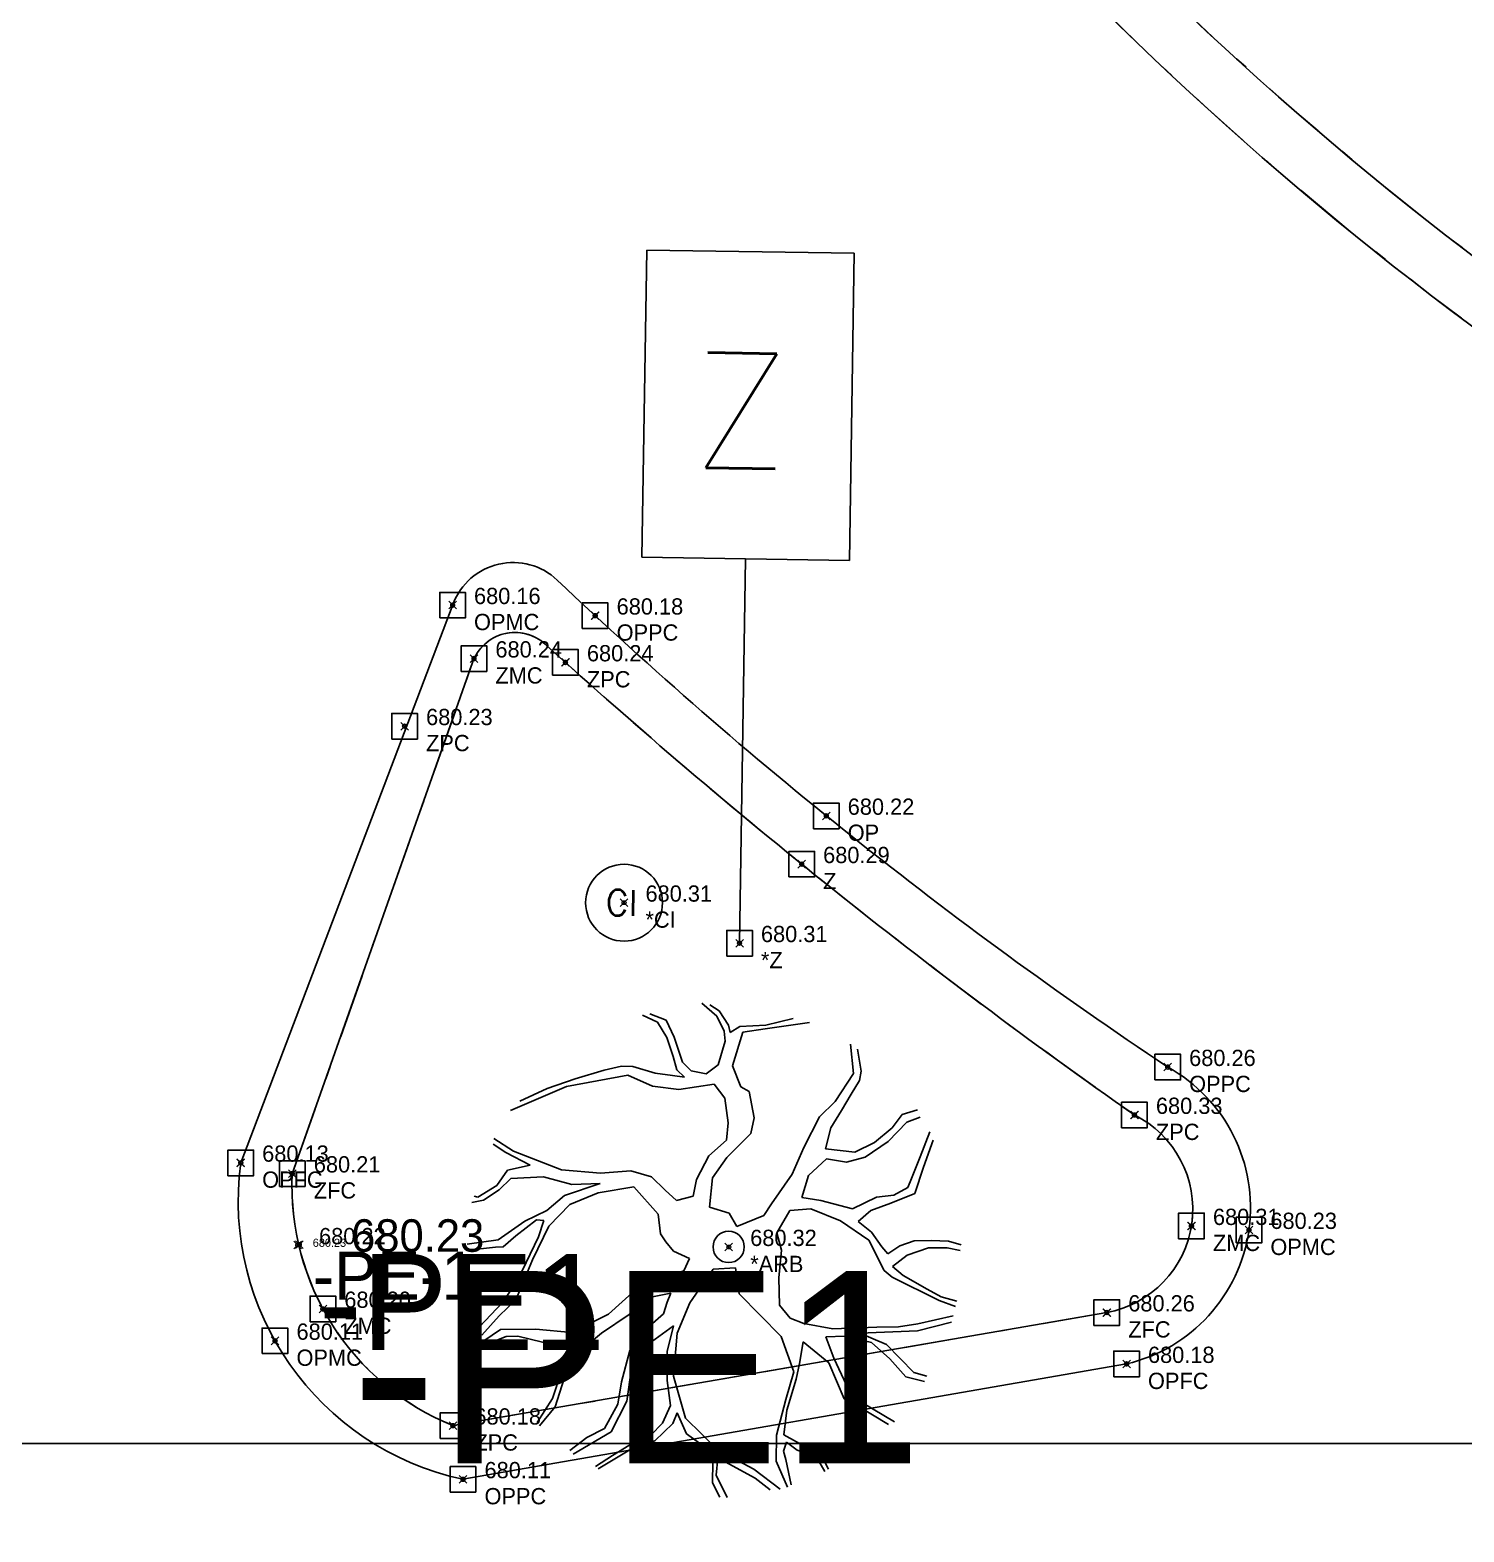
# Model space of a CAD drawing. Extents: x 350769 to 354978, y 6304672 to 6307963.
# Drawn here: x 352668.29 to 352679.47, y 6305599.31 to 6305611.03 of the extents above; entities that cross this region are included whole.
import ezdxf

# ---------------------------------------------------------------- set-up
doc = ezdxf.new("R2010")
doc.units = 0
doc.header["$PDMODE"] = 35
doc.header["$PDSIZE"] = 0.03
for name, pattern in [('4.0 - LO RECABARREN - DESNIVEL NUEVO$0$HIDDEN', [0.375, 0.25, -0.125]), ('CONTINUOS', [0]), ('DASHED', [19.05, 12.7, -6.35]), ('DIVIDE', [1.25, 0.5, -0.25, 0, -0.25, 0, -0.25]), ('JPG_DASHDOT', [1, 0.5, -0.25, 0, -0.25])]:
    doc.linetypes.add(name, pattern=pattern)
doc.layers.get('0').update_dxf_attribs({"linetype": 'CONTINUOUS'})
doc.layers.add('0_ASD_TOPOGRAFIA_ELEMENTOS', color=9, linetype='CONTINUOS', lineweight=5, true_color=0xbdbdbd)
for name, color, linetype in [('1-coordenadas', 8, 'CONTINUOUS'), ('1-ESTACION', 6, 'CONTINUOUS'), ('1-LINEA DE CIERRO', 7, 'DIVIDE'), ('1-PAVIMENTO', 161, 'CONTINUOUS'), ('1-SOLERA_ZARPA', 222, 'CONTINUOUS'), ('2-ACHURADO VEREDA', 252, 'CONTINUOUS'), ('C-TINN', 5, 'CONTINUOUS'), ('TOP-URB-SOLERAS', 2, 'JPG_DASHDOT'), ('V-NODE - 2013', 4, 'CONTINUOUS'), ('V-NODE - 2014.06.24', 4, 'CONTINUOUS'), ('V-NODE DIC 2005', 4, 'CONTINUOUS'), ('V-NODE-TEXT DIC 2005', 2, 'CONTINUOUS'), ('V-NODE-TEXT DIC 2012', 31, 'CONTINUOUS'), ('V-NODE-TEXT1 2013', 6, 'CONTINUOUS'), ('Z-ARB', 253, 'CONTINUOUS'), ('Z-CI', 253, 'CONTINUOUS'), ('Z-Z', 253, 'CONTINUOUS')]:
    doc.layers.add(name, color=color, linetype=linetype)
doc.styles.add('ROMANS', font='romans.shx', dxfattribs={"width": 0.65})

# ---------------------------------------------------------------- blocks, each defined once
blk = doc.blocks.new('COORDENADAS')
at = {"layer": '1-coordenadas'}
blk.add_line((20, -600.625), (1420, -600.625), dxfattribs=at)
blk = doc.blocks.new('ARB')
at = {"layer": 'Z-ARB', "linetype": 'Continuous'}
for p, q in [((-0.239, 1.899), (-0.12, 1.8)), ((-0.104, 1.843), (-0.176, 1.887)), ((-0.702, 1.798), (-0.583, 1.746)), ((-0.515, 1.763), (-0.643, 1.81)), ((-0.451, 1.63), (-0.515, 1.763)), ((-0.12, 1.8), (-0.061, 1.684)), ((-0.028, 1.73), (-0.104, 1.843)), ((0.258, 1.706), (0.603, 1.763)), ((0.476, 1.792), (0.263, 1.735)), ((-0.583, 1.746), (-0.509, 1.626)), ((-0.061, 1.684), (-0.052, 1.607)), ((-0.015, 1.675), (-0.028, 1.73)), ((0.059, 1.721), (-0.015, 1.675)), ((0.008, 1.414), (0.083, 1.679)), ((0.263, 1.735), (0.059, 1.721)), ((0.083, 1.679), (0.258, 1.706)), ((-0.509, 1.626), (-0.456, 1.48)), ((-0.383, 1.436), (-0.451, 1.63)), ((-0.052, 1.607), (-0.104, 1.421)), ((0.925, 1.599), (0.953, 1.37)), ((1.013, 1.388), (0.981, 1.56)), ((-0.456, 1.48), (-0.427, 1.377)), ((-0.315, 1.371), (-0.383, 1.436)), ((-0.104, 1.421), (-0.198, 1.348)), ((0.074, 1.251), (0.008, 1.414)), ((-1.218, 1.294), (-1.435, 1.215)), ((-0.807, 1.329), (-1.286, 1.232)), ((-0.994, 1.364), (-1.218, 1.294)), ((-0.859, 1.399), (-0.994, 1.364)), ((-0.77, 1.397), (-0.859, 1.399)), ((-0.613, 1.246), (-0.807, 1.329)), ((-0.594, 1.348), (-0.77, 1.397)), ((-0.46, 1.33), (-0.594, 1.348)), ((-0.365, 1.32), (-0.46, 1.33)), ((-0.427, 1.377), (-0.365, 1.32)), ((-0.198, 1.348), (-0.315, 1.371)), ((0.953, 1.37), (0.813, 1.148)), ((0.938, 1.207), (0.999, 1.316)), ((0.999, 1.316), (1.013, 1.388)), ((-1.286, 1.232), (-1.718, 1.038)), ((-1.435, 1.215), (-1.648, 1.112)), ((-0.408, 1.222), (-0.613, 1.246)), ((-0.133, 1.268), (-0.408, 1.222)), ((-0.048, 1.161), (-0.133, 1.268)), ((0.14, 1.216), (0.074, 1.251)), ((0.182, 1.012), (0.14, 1.216)), ((0.864, 1.078), (0.938, 1.207)), ((-0.02, 0.968), (-0.048, 1.161)), ((0.813, 1.148), (0.693, 1.027)), ((0.782, 0.943), (0.864, 1.078)), ((1.337, 1.055), (1.26, 0.95)), ((1.457, 1.093), (1.337, 1.055)), ((-0.03, 0.834), (-0.02, 0.968)), ((0.158, 0.888), (0.182, 1.012)), ((0.693, 1.027), (0.575, 0.786)), ((0.743, 0.777), (0.782, 0.943)), ((1.26, 0.95), (1.125, 0.832)), ((1.231, 0.842), (1.374, 0.996)), ((1.374, 0.996), (1.478, 1.036)), ((-0.167, 0.709), (-0.03, 0.834)), ((-0.024, 0.697), (0.158, 0.888)), ((1.125, 0.832), (0.973, 0.756)), ((1.054, 0.717), (1.231, 0.842)), ((1.554, 0.924), (1.484, 0.726)), ((1.509, 0.646), (1.582, 0.858)), ((-1.85, 0.774), (-1.749, 0.71)), ((-1.845, 0.817), (-1.69, 0.721)), ((-1.749, 0.71), (-1.558, 0.613)), ((-1.69, 0.721), (-1.313, 0.581)), ((-0.259, 0.523), (-0.167, 0.709)), ((0.575, 0.786), (0.486, 0.577)), ((0.973, 0.756), (0.743, 0.777)), ((0.909, 0.677), (1.054, 0.717)), ((1.484, 0.726), (1.419, 0.557)), ((-1.558, 0.613), (-1.735, 0.571)), ((-0.135, 0.537), (-0.024, 0.697)), ((0.614, 0.568), (0.752, 0.7)), ((0.752, 0.7), (0.909, 0.677)), ((1.445, 0.439), (1.509, 0.646)), ((-1.735, 0.571), (-1.815, 0.451)), ((-1.797, 0.417), (-1.707, 0.506)), ((-1.707, 0.506), (-1.453, 0.525)), ((-1.453, 0.525), (-1.23, 0.467)), ((-1.313, 0.581), (-1.01, 0.561)), ((-1.01, 0.478), (-1.287, 0.38)), ((-1.23, 0.467), (-1.01, 0.478)), ((-1.01, 0.561), (-0.772, 0.583)), ((-0.772, 0.583), (-0.611, 0.538)), ((-0.611, 0.538), (-0.502, 0.434)), ((-0.283, 0.392), (-0.259, 0.523)), ((-0.154, 0.307), (-0.135, 0.537)), ((0.486, 0.577), (0.329, 0.343)), ((0.565, 0.396), (0.614, 0.568)), ((1.39, 0.487), (1.281, 0.425)), ((1.419, 0.557), (1.39, 0.487)), ((-1.962, 0.358), (-1.993, 0.364)), ((-1.815, 0.451), (-1.962, 0.358)), ((-1.918, 0.335), (-1.797, 0.417)), ((-1.287, 0.38), (-1.423, 0.263)), ((-1.024, 0.405), (-1.244, 0.312)), ((-0.747, 0.458), (-1.024, 0.405)), ((-0.553, 0.248), (-0.747, 0.458)), ((-0.502, 0.434), (-0.412, 0.356)), ((-0.412, 0.356), (-0.283, 0.392)), ((0.714, 0.375), (0.565, 0.396)), ((0.961, 0.313), (0.714, 0.375)), ((1.148, 0.406), (0.961, 0.313)), ((1.104, 0.301), (1.261, 0.361)), ((1.281, 0.425), (1.148, 0.406)), ((1.261, 0.361), (1.445, 0.439)), ((-2.01, 0.315), (-1.918, 0.335)), ((-1.423, 0.263), (-1.593, 0.175)), ((-1.244, 0.312), (-1.406, 0.139)), ((-0.534, 0.093), (-0.553, 0.248)), ((-0.154, 0.307), (-0.154, 0.307)), ((-0.001, 0.263), (-0.154, 0.307)), ((0.06, 0.161), (-0.001, 0.263)), ((0.271, 0.249), (0.06, 0.161)), ((0.329, 0.343), (0.271, 0.249)), ((0.374, 0.116), (0.473, 0.293)), ((0.473, 0.293), (0.637, 0.307)), ((0.637, 0.307), (0.87, 0.217)), ((1.007, 0.214), (1.104, 0.301)), ((-1.593, 0.175), (-1.799, 0.026)), ((-1.663, 0.06), (-1.502, 0.188)), ((-1.406, 0.139), (-1.529, -0.124)), ((-1.502, 0.188), (-1.446, 0.184)), ((-1.446, 0.184), (-1.486, 0.056)), ((0.87, 0.217), (1.092, 0.069)), ((1.112, 0.134), (1.007, 0.214)), ((1.196, 0.02), (1.112, 0.134)), ((-1.799, 0.026), (-2.04, -0.011)), ((-1.76, -0.027), (-1.663, 0.06)), ((-1.486, 0.056), (-1.64, -0.284)), ((-0.49, 0.032), (-0.534, 0.093)), ((-0.431, -0.039), (-0.49, 0.032)), ((0.413, -0.019), (0.374, 0.116)), ((1.092, 0.069), (1.217, -0.165)), ((1.242, -0.034), (1.196, 0.02)), ((1.335, 0.031), (1.242, -0.034)), ((1.447, 0.07), (1.335, 0.031)), ((1.394, -0.041), (1.559, 0.018)), ((1.578, 0.075), (1.447, 0.07)), ((1.559, 0.018), (1.705, 0.021)), ((1.714, 0.072), (1.578, 0.075)), ((1.705, 0.021), (1.806, 0.001)), ((1.814, 0.045), (1.714, 0.072)), ((-2.033, -0.058), (-1.818, -0.031)), ((-1.818, -0.031), (-1.76, -0.027)), ((-0.304, -0.094), (-0.431, -0.039)), ((-0.346, -0.191), (-0.304, -0.094)), ((0.396, -0.235), (0.413, -0.019)), ((1.28, -0.132), (1.394, -0.041)), ((-1.529, -0.124), (-1.653, -0.439)), ((-0.694, -0.321), (-0.346, -0.191)), ((-0.117, -0.175), (-0.297, -0.442)), ((0.055, -0.162), (-0.117, -0.175)), ((0.089, -0.365), (0.055, -0.162)), ((1.217, -0.165), (1.28, -0.215)), ((1.364, -0.201), (1.28, -0.132)), ((1.28, -0.215), (1.65, -0.391)), ((1.554, -0.305), (1.364, -0.201)), ((-1.64, -0.284), (-1.754, -0.458)), ((-0.93, -0.54), (-0.694, -0.321)), ((0.404, -0.447), (0.396, -0.235)), ((1.664, -0.363), (1.554, -0.305)), ((-1.754, -0.458), (-1.937, -0.656)), ((-1.653, -0.439), (-1.782, -0.565)), ((-0.613, -0.404), (-0.768, -0.54)), ((-0.445, -0.368), (-0.613, -0.404)), ((-0.5, -0.531), (-0.474, -0.438)), ((-0.474, -0.438), (-0.445, -0.368)), ((-0.297, -0.442), (-0.391, -0.68)), ((0.422, -0.692), (0.089, -0.365)), ((0.49, -0.547), (0.404, -0.447)), ((1.65, -0.391), (1.778, -0.438)), ((1.787, -0.395), (1.664, -0.363)), ((-1.782, -0.565), (-1.916, -0.718)), ((-1.216, -0.688), (-0.93, -0.54)), ((-0.768, -0.54), (-0.982, -0.688)), ((-0.626, -0.643), (-0.5, -0.531)), ((0.595, -0.589), (0.49, -0.547)), ((1.485, -0.578), (1.335, -0.602)), ((1.747, -0.56), (1.483, -0.631)), ((1.761, -0.511), (1.485, -0.578)), ((-1.898, -0.762), (-1.771, -0.673)), ((-1.771, -0.673), (-1.495, -0.665)), ((-1.495, -0.665), (-1.216, -0.688)), ((-0.982, -0.688), (-1.118, -0.805)), ((-0.757, -0.821), (-0.626, -0.643)), ((-0.42, -0.622), (-0.619, -0.772)), ((-0.467, -0.824), (-0.42, -0.622)), ((-0.391, -0.68), (-0.415, -1.015)), ((0.523, -0.967), (0.422, -0.692)), ((0.822, -0.625), (0.595, -0.589)), ((0.917, -0.681), (0.77, -0.69)), ((0.77, -0.69), (0.835, -0.854)), ((1.165, -0.608), (0.822, -0.625)), ((1.126, -0.728), (0.917, -0.681)), ((1.483, -0.631), (1.034, -0.658)), ((1.034, -0.658), (1.244, -0.743)), ((1.335, -0.602), (1.165, -0.608)), ((-1.724, -0.727), (-1.874, -0.789)), ((-1.635, -0.722), (-1.724, -0.727)), ((-1.441, -0.766), (-1.635, -0.722)), ((-1.297, -0.771), (-1.441, -0.766)), ((-1.136, -0.734), (-1.297, -0.771)), ((-1.29, -0.991), (-1.206, -0.803)), ((-1.118, -0.805), (-1.25, -0.991)), ((-1.206, -0.803), (-1.136, -0.734)), ((-0.619, -0.772), (-0.743, -0.959)), ((0.592, -0.732), (0.568, -0.901)), ((0.796, -0.891), (0.592, -0.732)), ((1.271, -0.854), (1.126, -0.728)), ((1.244, -0.743), (1.461, -0.958)), ((-0.82, -1.065), (-0.757, -0.821)), ((-0.462, -1.051), (-0.467, -0.824)), ((0.568, -0.901), (0.544, -1.024)), ((0.92, -1.171), (0.796, -0.891)), ((0.835, -0.854), (0.98, -1.153)), ((1.398, -0.991), (1.271, -0.854)), ((-1.355, -1.205), (-1.29, -0.991)), ((-1.25, -0.991), (-1.335, -1.269)), ((-0.743, -0.959), (-0.776, -1.217)), ((-0.434, -1.244), (-0.462, -1.051)), ((-0.415, -1.015), (-0.316, -1.342)), ((0.466, -1.183), (0.523, -0.967)), ((0.544, -1.024), (0.474, -1.267)), ((1.545, -1.027), (1.398, -0.991)), ((1.461, -0.958), (1.561, -0.985)), ((-0.845, -1.241), (-0.82, -1.065)), ((1.016, -1.22), (0.92, -1.171)), ((0.98, -1.153), (1.315, -1.345)), ((-1.472, -1.393), (-1.355, -1.205)), ((-1.335, -1.269), (-1.453, -1.419)), ((-0.947, -1.433), (-0.845, -1.241)), ((-0.776, -1.217), (-0.895, -1.458)), ((-0.493, -1.384), (-0.434, -1.244)), ((0.396, -1.463), (0.466, -1.183)), ((0.474, -1.267), (0.453, -1.459)), ((1.27, -1.366), (1.016, -1.22)), ((-0.584, -1.48), (-0.493, -1.384)), ((-0.413, -1.384), (-0.552, -1.523)), ((-0.38, -1.3), (-0.413, -1.384)), ((-0.307, -1.465), (-0.38, -1.3)), ((-0.316, -1.342), (-0.056, -1.588)), ((-1.214, -1.608), (-1.082, -1.505)), ((-0.895, -1.458), (-1.187, -1.636)), ((-1.082, -1.505), (-0.947, -1.433)), ((-0.552, -1.523), (-0.734, -1.587)), ((-0.707, -1.532), (-0.584, -1.48)), ((-0.185, -1.548), (-0.307, -1.465)), ((0.397, -1.667), (0.396, -1.463)), ((0.453, -1.459), (0.629, -1.553)), ((0.475, -1.516), (0.453, -1.587)), ((0.56, -1.577), (0.475, -1.516)), ((-0.734, -1.587), (-0.991, -1.749)), ((-0.881, -1.642), (-0.707, -1.532)), ((-0.104, -1.631), (-0.185, -1.548)), ((-0.097, -1.678), (-0.104, -1.631)), ((-0.056, -1.588), (0.224, -1.732)), ((0.453, -1.587), (0.473, -1.651)), ((0.712, -1.629), (0.56, -1.577)), ((0.629, -1.553), (0.741, -1.604)), ((0.779, -1.74), (0.712, -1.629)), ((0.741, -1.604), (0.807, -1.722)), ((-1.011, -1.73), (-0.881, -1.642)), ((-0.096, -1.844), (-0.097, -1.678)), ((-0.059, -1.648), (-0.068, -1.782)), ((0.235, -1.802), (-0.059, -1.648)), ((0.224, -1.732), (0.433, -1.885)), ((0.49, -1.868), (0.397, -1.667)), ((0.473, -1.651), (0.516, -1.848)), ((-0.037, -1.953), (-0.096, -1.844)), ((-0.068, -1.782), (0.019, -1.957)), ((0.354, -1.892), (0.235, -1.802))]:
    blk.add_line(p, q, dxfattribs=at)
at = {"layer": 'Z-ARB'}
blk.add_circle((0, 0), 0.122, dxfattribs=at)
blk = doc.blocks.new('CI')
at = {"layer": 'Z-CI'}
blk.add_circle((0, 0), 1.2, dxfattribs=at)
at = {"layer": 'Z-CI', "style": 'ROMANS'}
blk.add_text('CI', height=0.8, rotation=360, dxfattribs=at).set_placement((-0.579, -0.402))
blk = doc.blocks.new('Z')
for p, q in [((0.81, 5.399), (-0.81, 5.399)), ((-0.81, 5.399), (-0.81, 3)), ((0.81, 3), (0.81, 5.399)), ((-0.81, 3), (0.81, 3)), ((0, 3), (0, 0))]:
    blk.add_line(p, q)
at = {"style": 'ROMANS'}
blk.add_text('Z', height=0.9, rotation=360, dxfattribs=at).set_placement((-0.437, 3.706))
blk = doc.blocks.new('*U457', base_point=(352670.387, 6305601.552))
at = {"layer": 'V-NODE - 2013', "lineweight": -2}
blk.add_point((352670.387, 6305601.552), dxfattribs=at)
at = {"layer": 'V-NODE-TEXT1 2013', "linetype": 'ByBlock'}
for s, insert, char_height, attachment_point in [('680.23', (352670.492, 6305601.566), 0.0635, 4), ('-PE-1', (352670.492, 6305601.497), 0.375, 1)]:
    blk.add_mtext(s, dxfattribs=dict(at, insert=insert, char_height=char_height, attachment_point=attachment_point))
blk = doc.blocks.new('*U1327')
at = {"color": 0, "linetype": 'ByBlock', "lineweight": -2, "transparency": 16777216}
blk.add_point((0, 0), dxfattribs=at)
blk = doc.blocks.new('*U3416', base_point=(352674.555, 6305604.836))
at = {"layer": 'V-NODE-TEXT DIC 2005', "linetype": 'ByBlock', "char_height": 0.127}
for s, insert, attachment_point in [('680.22', (352674.722, 6305604.907), 4), ('OP', (352674.722, 6305604.768), 1)]:
    blk.add_mtext(s, dxfattribs=dict(at, insert=insert, attachment_point=attachment_point))
blk = doc.blocks.new('*U3417', base_point=(352674.555, 6305604.836))
at = {"layer": 'V-NODE-TEXT DIC 2005', "color": 2, "lineweight": -2}
blk.add_blockref('*U3416', (352674.555, 6305604.836), dxfattribs=at)
blk = doc.blocks.new('*U3392', base_point=(352676.898, 6305600.557))
at = {"layer": 'V-NODE-TEXT DIC 2005', "linetype": 'ByBlock', "char_height": 0.127}
for s, insert, attachment_point in [('680.18', (352677.065, 6305600.628), 4), ('OPFC', (352677.065, 6305600.489), 1)]:
    blk.add_mtext(s, dxfattribs=dict(at, insert=insert, attachment_point=attachment_point))
blk = doc.blocks.new('*U3393', base_point=(352676.898, 6305600.557))
at = {"layer": 'V-NODE-TEXT DIC 2005', "color": 2, "lineweight": -2}
blk.add_blockref('*U3392', (352676.898, 6305600.557), dxfattribs=at)
blk = doc.blocks.new('*U3390', base_point=(352669.986, 6305602.127))
at = {"layer": 'V-NODE-TEXT DIC 2005', "linetype": 'ByBlock', "char_height": 0.127}
for s, insert, attachment_point in [('680.13', (352670.153, 6305602.198), 4), ('OPFC', (352670.153, 6305602.059), 1)]:
    blk.add_mtext(s, dxfattribs=dict(at, insert=insert, attachment_point=attachment_point))
blk = doc.blocks.new('*U3391', base_point=(352669.986, 6305602.127))
at = {"layer": 'V-NODE-TEXT DIC 2005', "color": 2, "lineweight": -2}
blk.add_blockref('*U3390', (352669.986, 6305602.127), dxfattribs=at)
blk = doc.blocks.new('*U3336', base_point=(352677.853, 6305601.603))
at = {"layer": 'V-NODE-TEXT DIC 2005', "linetype": 'ByBlock', "char_height": 0.127}
for s, insert, attachment_point in [('680.23', (352678.02, 6305601.674), 4), ('OPMC', (352678.02, 6305601.535), 1)]:
    blk.add_mtext(s, dxfattribs=dict(at, insert=insert, attachment_point=attachment_point))
blk = doc.blocks.new('*U3337', base_point=(352677.853, 6305601.603))
at = {"layer": 'V-NODE-TEXT DIC 2005', "color": 2, "lineweight": -2}
blk.add_blockref('*U3336', (352677.853, 6305601.603), dxfattribs=at)
blk = doc.blocks.new('*U3334', base_point=(352670.254, 6305600.737))
at = {"layer": 'V-NODE-TEXT DIC 2005', "linetype": 'ByBlock', "char_height": 0.127}
for s, insert, attachment_point in [('680.11', (352670.421, 6305600.808), 4), ('OPMC', (352670.421, 6305600.669), 1)]:
    blk.add_mtext(s, dxfattribs=dict(at, insert=insert, attachment_point=attachment_point))
blk = doc.blocks.new('*U3335', base_point=(352670.254, 6305600.737))
at = {"layer": 'V-NODE-TEXT DIC 2005', "color": 2, "lineweight": -2}
blk.add_blockref('*U3334', (352670.254, 6305600.737), dxfattribs=at)
blk = doc.blocks.new('*U3332', base_point=(352671.639, 6305606.48))
at = {"layer": 'V-NODE-TEXT DIC 2005', "linetype": 'ByBlock', "char_height": 0.127}
for s, insert, attachment_point in [('680.16', (352671.806, 6305606.551), 4), ('OPMC', (352671.806, 6305606.412), 1)]:
    blk.add_mtext(s, dxfattribs=dict(at, insert=insert, attachment_point=attachment_point))
blk = doc.blocks.new('*U3333', base_point=(352671.639, 6305606.48))
at = {"layer": 'V-NODE-TEXT DIC 2005', "color": 2, "lineweight": -2}
blk.add_blockref('*U3332', (352671.639, 6305606.48), dxfattribs=at)
blk = doc.blocks.new('*U3324', base_point=(352677.219, 6305602.875))
at = {"layer": 'V-NODE-TEXT DIC 2005', "linetype": 'ByBlock', "char_height": 0.127}
for s, insert, attachment_point in [('680.26', (352677.386, 6305602.946), 4), ('OPPC', (352677.386, 6305602.807), 1)]:
    blk.add_mtext(s, dxfattribs=dict(at, insert=insert, attachment_point=attachment_point))
blk = doc.blocks.new('*U3325', base_point=(352677.219, 6305602.875))
at = {"layer": 'V-NODE-TEXT DIC 2005', "color": 2, "lineweight": -2}
blk.add_blockref('*U3324', (352677.219, 6305602.875), dxfattribs=at)
blk = doc.blocks.new('*U3322', base_point=(352671.721, 6305599.656))
at = {"layer": 'V-NODE-TEXT DIC 2005', "linetype": 'ByBlock', "char_height": 0.127}
for s, insert, attachment_point in [('680.11', (352671.888, 6305599.727), 4), ('OPPC', (352671.888, 6305599.588), 1)]:
    blk.add_mtext(s, dxfattribs=dict(at, insert=insert, attachment_point=attachment_point))
blk = doc.blocks.new('*U3323', base_point=(352671.721, 6305599.656))
at = {"layer": 'V-NODE-TEXT DIC 2005', "color": 2, "lineweight": -2}
blk.add_blockref('*U3322', (352671.721, 6305599.656), dxfattribs=at)
blk = doc.blocks.new('*U3320', base_point=(352672.752, 6305606.399))
at = {"layer": 'V-NODE-TEXT DIC 2005', "linetype": 'ByBlock', "char_height": 0.127}
for s, insert, attachment_point in [('680.18', (352672.919, 6305606.47), 4), ('OPPC', (352672.919, 6305606.331), 1)]:
    blk.add_mtext(s, dxfattribs=dict(at, insert=insert, attachment_point=attachment_point))
blk = doc.blocks.new('*U3321', base_point=(352672.752, 6305606.399))
at = {"layer": 'V-NODE-TEXT DIC 2005', "color": 2, "lineweight": -2}
blk.add_blockref('*U3320', (352672.752, 6305606.399), dxfattribs=at)
blk = doc.blocks.new('*U1838', base_point=(352674.363, 6305604.459))
at = {"layer": 'V-NODE-TEXT DIC 2005', "linetype": 'ByBlock', "char_height": 0.127}
for s, insert, attachment_point in [('680.29', (352674.53, 6305604.53), 4), ('Z', (352674.53, 6305604.391), 1)]:
    blk.add_mtext(s, dxfattribs=dict(at, insert=insert, attachment_point=attachment_point))
blk = doc.blocks.new('*U1839', base_point=(352674.363, 6305604.459))
at = {"layer": 'V-NODE-TEXT DIC 2005', "color": 2, "lineweight": -2}
blk.add_blockref('*U1838', (352674.363, 6305604.459), dxfattribs=at)
blk = doc.blocks.new('*U1802', base_point=(352670.389, 6305602.043))
at = {"layer": 'V-NODE-TEXT DIC 2005', "linetype": 'ByBlock', "char_height": 0.127}
for s, insert, attachment_point in [('680.21', (352670.556, 6305602.114), 4), ('ZFC', (352670.556, 6305601.975), 1)]:
    blk.add_mtext(s, dxfattribs=dict(at, insert=insert, attachment_point=attachment_point))
blk = doc.blocks.new('*U1803', base_point=(352670.389, 6305602.043))
at = {"layer": 'V-NODE-TEXT DIC 2005', "color": 2, "lineweight": -2}
blk.add_blockref('*U1802', (352670.389, 6305602.043), dxfattribs=at)
blk = doc.blocks.new('*U1798', base_point=(352676.744, 6305600.959))
at = {"layer": 'V-NODE-TEXT DIC 2005', "linetype": 'ByBlock', "char_height": 0.127}
for s, insert, attachment_point in [('680.26', (352676.911, 6305601.03), 4), ('ZFC', (352676.911, 6305600.891), 1)]:
    blk.add_mtext(s, dxfattribs=dict(at, insert=insert, attachment_point=attachment_point))
blk = doc.blocks.new('*U1799', base_point=(352676.744, 6305600.959))
at = {"layer": 'V-NODE-TEXT DIC 2005', "color": 2, "lineweight": -2}
blk.add_blockref('*U1798', (352676.744, 6305600.959), dxfattribs=at)
blk = doc.blocks.new('*U1792', base_point=(352670.627, 6305600.986))
at = {"layer": 'V-NODE-TEXT DIC 2005', "linetype": 'ByBlock', "char_height": 0.127}
for s, insert, attachment_point in [('680.20', (352670.794, 6305601.057), 4), ('ZMC', (352670.794, 6305600.918), 1)]:
    blk.add_mtext(s, dxfattribs=dict(at, insert=insert, attachment_point=attachment_point))
blk = doc.blocks.new('*U1793', base_point=(352670.627, 6305600.986))
at = {"layer": 'V-NODE-TEXT DIC 2005', "color": 2, "lineweight": -2}
blk.add_blockref('*U1792', (352670.627, 6305600.986), dxfattribs=at)
blk = doc.blocks.new('*U1790', base_point=(352671.806, 6305606.063))
at = {"layer": 'V-NODE-TEXT DIC 2005', "linetype": 'ByBlock', "char_height": 0.127}
for s, insert, attachment_point in [('680.24', (352671.973, 6305606.134), 4), ('ZMC', (352671.973, 6305605.995), 1)]:
    blk.add_mtext(s, dxfattribs=dict(at, insert=insert, attachment_point=attachment_point))
blk = doc.blocks.new('*U1791', base_point=(352671.806, 6305606.063))
at = {"layer": 'V-NODE-TEXT DIC 2005', "color": 2, "lineweight": -2}
blk.add_blockref('*U1790', (352671.806, 6305606.063), dxfattribs=at)
blk = doc.blocks.new('*U1788', base_point=(352677.405, 6305601.634))
at = {"layer": 'V-NODE-TEXT DIC 2005', "linetype": 'ByBlock', "char_height": 0.127}
for s, insert, attachment_point in [('680.31', (352677.572, 6305601.705), 4), ('ZMC', (352677.572, 6305601.566), 1)]:
    blk.add_mtext(s, dxfattribs=dict(at, insert=insert, attachment_point=attachment_point))
blk = doc.blocks.new('*U1789', base_point=(352677.405, 6305601.634))
at = {"layer": 'V-NODE-TEXT DIC 2005', "color": 2, "lineweight": -2}
blk.add_blockref('*U1788', (352677.405, 6305601.634), dxfattribs=at)
blk = doc.blocks.new('*U1784', base_point=(352676.96, 6305602.501))
at = {"layer": 'V-NODE-TEXT DIC 2005', "linetype": 'ByBlock', "char_height": 0.127}
for s, insert, attachment_point in [('680.33', (352677.127, 6305602.572), 4), ('ZPC', (352677.127, 6305602.433), 1)]:
    blk.add_mtext(s, dxfattribs=dict(at, insert=insert, attachment_point=attachment_point))
blk = doc.blocks.new('*U1785', base_point=(352676.96, 6305602.501))
at = {"layer": 'V-NODE-TEXT DIC 2005', "color": 2, "lineweight": -2}
blk.add_blockref('*U1784', (352676.96, 6305602.501), dxfattribs=at)
blk = doc.blocks.new('*U1782', base_point=(352671.265, 6305605.535))
at = {"layer": 'V-NODE-TEXT DIC 2005', "linetype": 'ByBlock', "char_height": 0.127}
for s, insert, attachment_point in [('680.23', (352671.432, 6305605.606), 4), ('ZPC', (352671.432, 6305605.467), 1)]:
    blk.add_mtext(s, dxfattribs=dict(at, insert=insert, attachment_point=attachment_point))
blk = doc.blocks.new('*U1783', base_point=(352671.265, 6305605.535))
at = {"layer": 'V-NODE-TEXT DIC 2005', "color": 2, "lineweight": -2}
blk.add_blockref('*U1782', (352671.265, 6305605.535), dxfattribs=at)
blk = doc.blocks.new('*U1778', base_point=(352672.52, 6305606.034))
at = {"layer": 'V-NODE-TEXT DIC 2005', "linetype": 'ByBlock', "char_height": 0.127}
for s, insert, attachment_point in [('680.24', (352672.687, 6305606.105), 4), ('ZPC', (352672.687, 6305605.966), 1)]:
    blk.add_mtext(s, dxfattribs=dict(at, insert=insert, attachment_point=attachment_point))
blk = doc.blocks.new('*U1779', base_point=(352672.52, 6305606.034))
at = {"layer": 'V-NODE-TEXT DIC 2005', "color": 2, "lineweight": -2}
blk.add_blockref('*U1778', (352672.52, 6305606.034), dxfattribs=at)
blk = doc.blocks.new('*U1776', base_point=(352671.642, 6305600.075))
at = {"layer": 'V-NODE-TEXT DIC 2005', "linetype": 'ByBlock', "char_height": 0.127}
for s, insert, attachment_point in [('680.18', (352671.809, 6305600.146), 4), ('ZPC', (352671.809, 6305600.007), 1)]:
    blk.add_mtext(s, dxfattribs=dict(at, insert=insert, attachment_point=attachment_point))
blk = doc.blocks.new('*U1777', base_point=(352671.642, 6305600.075))
at = {"layer": 'V-NODE-TEXT DIC 2005', "color": 2, "lineweight": -2}
blk.add_blockref('*U1776', (352671.642, 6305600.075), dxfattribs=at)
blk = doc.blocks.new('*U1678', base_point=(352673.794, 6305601.47))
at = {"layer": 'V-NODE-TEXT DIC 2005', "linetype": 'ByBlock', "char_height": 0.127}
for s, insert, attachment_point in [('680.32', (352673.961, 6305601.541), 4), ('*ARB', (352673.961, 6305601.402), 1)]:
    blk.add_mtext(s, dxfattribs=dict(at, insert=insert, attachment_point=attachment_point))
blk = doc.blocks.new('*U1679', base_point=(352673.794, 6305601.47))
at = {"layer": 'V-NODE-TEXT DIC 2005', "color": 2, "lineweight": -2}
blk.add_blockref('*U1678', (352673.794, 6305601.47), dxfattribs=at)
blk = doc.blocks.new('*U1596', base_point=(352672.977, 6305604.158))
at = {"layer": 'V-NODE-TEXT DIC 2005', "linetype": 'ByBlock', "char_height": 0.127}
for s, insert, attachment_point in [('680.31', (352673.144, 6305604.229), 4), ('*CI', (352673.144, 6305604.09), 1)]:
    blk.add_mtext(s, dxfattribs=dict(at, insert=insert, attachment_point=attachment_point))
blk = doc.blocks.new('*U1597', base_point=(352672.977, 6305604.158))
at = {"layer": 'V-NODE-TEXT DIC 2005', "color": 2, "lineweight": -2}
blk.add_blockref('*U1596', (352672.977, 6305604.158), dxfattribs=at)
blk = doc.blocks.new('*U1354', base_point=(352673.878, 6305603.842))
at = {"layer": 'V-NODE-TEXT DIC 2005', "linetype": 'ByBlock', "char_height": 0.127}
for s, insert, attachment_point in [('680.31', (352674.045, 6305603.913), 4), ('*Z', (352674.045, 6305603.774), 1)]:
    blk.add_mtext(s, dxfattribs=dict(at, insert=insert, attachment_point=attachment_point))
blk = doc.blocks.new('*U1355', base_point=(352673.878, 6305603.842))
at = {"layer": 'V-NODE-TEXT DIC 2005', "color": 2, "lineweight": -2}
blk.add_blockref('*U1354', (352673.878, 6305603.842), dxfattribs=at)
blk = doc.blocks.new('*U4715', base_point=(352670.387, 6305601.552))
at = {"layer": 'V-NODE - 2013', "lineweight": -2}
blk.add_point((352670.387, 6305601.552), dxfattribs=at)
at = {"layer": 'V-NODE-TEXT1 2013', "linetype": 'ByBlock'}
for s, insert, char_height, attachment_point in [('680.23', (352670.492, 6305601.566), 0.0635, 4), ('-PE-1', (352670.492, 6305601.497), 0.375, 1)]:
    blk.add_mtext(s, dxfattribs=dict(at, insert=insert, char_height=char_height, attachment_point=attachment_point))
blk = doc.blocks.new('TOPOGRAFIA')
at = {"layer": '1-coordenadas', "color": 9, "linetype": '4.0 - LO RECABARREN - DESNIVEL NUEVO$0$HIDDEN', "lineweight": 0, "ltscale": 50, "true_color": 0xbdbdbd}
blk.add_line((390200, 6302600), (390900, 6302600), dxfattribs=at)
at = {"layer": '1-ESTACION', "color": 9, "true_color": 0xbdbdbd}
blk.add_point((390670.387, 6302601.552), dxfattribs=at)
at = {"layer": '1-LINEA DE CIERRO', "color": 9, "true_color": 0xbdbdbd, "flags": 128}
blk.add_lwpolyline([(390673.539, 6302625.777, 0.232488), (390685.703, 6302610.198, 0.134576), (390697.356, 6302608.036, 0.395483)], format="xyb", dxfattribs=at)
at = {"layer": '1-PAVIMENTO', "color": 9, "true_color": 0xbdbdbd, "flags": 128}
for points in [[(390668.148, 6302632.194), (390668.831, 6302627.101, 0.159044), (390675.845, 6302612.032, 0.22832), (390697.602, 6302603.489), (390712.703, 6302605.557), (390724.09, 6302607.14), (390736.298, 6302608.851), (390747.195, 6302610.379), (390754.794, 6302611.441, 0.108642), (390761.317, 6302613.463), (390766.784, 6302616.327, 0.220273), (390770.11, 6302620.74), (390769.879, 6302620.745), (390769.947, 6302621.209), (390770, 6302621.834), (390768.228, 6302634.564), (390767.169, 6302642.291), (390764.737, 6302659.767)], [(390672.399, 6302606.74, 0.53547), (390671.587, 6302606.554)], [(390672.399, 6302606.74, 0.042556), (390677.163, 6302602.938)], [(390676.842, 6302600.621, 0.685892), (390677.163, 6302602.938, -4.927986)], [(390669.93, 6302602.19, 0.391161), (390671.664, 6302599.72, 0.086801)]]:
    blk.add_lwpolyline(points, format="xyb", dxfattribs=at)
for points in [[(390669.93, 6302602.19), (390671.587, 6302606.554)], [(390671.664, 6302599.72), (390676.842, 6302600.621)]]:
    blk.add_lwpolyline(points, dxfattribs=at)
at = {"layer": '1-SOLERA_ZARPA', "color": 9, "true_color": 0xbdbdbd, "flags": 128}
blk.add_lwpolyline([(390668.611, 6302632.187), (390669.34, 6302626.708, 0.150758), (390676.003, 6302612.508, 0.230868), (390697.549, 6302603.949), (390712.705, 6302605.99)], format="xyb", dxfattribs=at)
blk.add_lwpolyline([(390676.687, 6302601.022), (390671.585, 6302600.139, -0.317983), (390670.332, 6302602.106), (390671.739, 6302606.097, -0.536328), (390672.305, 6302606.24, 0.031472), (390676.903, 6302602.564, -0.720877)], format="xyb", close=True, dxfattribs=at)
at = {"layer": 'C-TINN', "color": 9, "linetype": 'Continuous', "lineweight": -3, "true_color": 0xbdbdbd}
for points, elevation in [([(390671.483, 6302606.444), (390671.483, 6302606.644), (390671.683, 6302606.644), (390671.683, 6302606.444), (390671.483, 6302606.444)], 680.16), ([(390672.595, 6302606.362), (390672.595, 6302606.562), (390672.795, 6302606.562), (390672.795, 6302606.362), (390672.595, 6302606.362)], 680.18), ([(390671.65, 6302606.027), (390671.65, 6302606.227), (390671.85, 6302606.227), (390671.85, 6302606.027), (390671.65, 6302606.027)], 680.24), ([(390672.363, 6302605.997), (390672.363, 6302606.197), (390672.563, 6302606.197), (390672.563, 6302605.997), (390672.363, 6302605.997)], 680.24), ([(390671.108, 6302605.499), (390671.108, 6302605.699), (390671.308, 6302605.699), (390671.308, 6302605.499), (390671.108, 6302605.499)], 680.23), ([(390674.399, 6302604.799), (390674.399, 6302604.999), (390674.599, 6302604.999), (390674.599, 6302604.799), (390674.399, 6302604.799)], 680.22), ([(390674.207, 6302604.422), (390674.207, 6302604.622), (390674.407, 6302604.622), (390674.407, 6302604.422), (390674.207, 6302604.422)], 680.29), ([(390673.722, 6302603.805), (390673.722, 6302604.005), (390673.922, 6302604.005), (390673.922, 6302603.805), (390673.722, 6302603.805)], 680.31), ([(390677.063, 6302602.838), (390677.063, 6302603.038), (390677.263, 6302603.038), (390677.263, 6302602.838), (390677.063, 6302602.838)], 680.26), ([(390676.803, 6302602.464), (390676.803, 6302602.664), (390677.003, 6302602.664), (390677.003, 6302602.464), (390676.803, 6302602.464)], 680.33), ([(390669.83, 6302602.09), (390669.83, 6302602.29), (390670.03, 6302602.29), (390670.03, 6302602.09), (390669.83, 6302602.09)], 680.13), ([(390670.232, 6302602.006), (390670.232, 6302602.206), (390670.432, 6302602.206), (390670.432, 6302602.006), (390670.232, 6302602.006)], 680.21), ([(390677.248, 6302601.598), (390677.248, 6302601.798), (390677.448, 6302601.798), (390677.448, 6302601.598), (390677.248, 6302601.598)], 680.31), ([(390677.697, 6302601.566), (390677.697, 6302601.766), (390677.897, 6302601.766), (390677.897, 6302601.566), (390677.697, 6302601.566)], 680.23), ([(390670.471, 6302600.95), (390670.471, 6302601.15), (390670.671, 6302601.15), (390670.671, 6302600.95), (390670.471, 6302600.95)], 680.2), ([(390676.587, 6302600.922), (390676.587, 6302601.122), (390676.787, 6302601.122), (390676.787, 6302600.922), (390676.587, 6302600.922)], 680.26), ([(390670.097, 6302600.701), (390670.097, 6302600.901), (390670.297, 6302600.901), (390670.297, 6302600.701), (390670.097, 6302600.701)], 680.11), ([(390676.742, 6302600.521), (390676.742, 6302600.721), (390676.942, 6302600.721), (390676.942, 6302600.521), (390676.742, 6302600.521)], 680.18), ([(390671.485, 6302600.039), (390671.485, 6302600.239), (390671.685, 6302600.239), (390671.685, 6302600.039), (390671.485, 6302600.039)], 680.18), ([(390671.564, 6302599.62), (390671.564, 6302599.82), (390671.764, 6302599.82), (390671.764, 6302599.62), (390671.564, 6302599.62)], 680.11)]:
    blk.add_lwpolyline(points, dxfattribs=dict(at, elevation=elevation))
for p in [(390671.583, 6302606.544, 680.16), (390672.695, 6302606.462, 680.18), (390671.75, 6302606.127, 680.24), (390672.463, 6302606.097, 680.24), (390671.208, 6302605.599, 680.23), (390674.499, 6302604.899, 680.22), (390674.307, 6302604.522, 680.29), (390673.822, 6302603.905, 680.31), (390677.163, 6302602.938, 680.26), (390676.903, 6302602.564, 680.33), (390669.93, 6302602.19, 680.13), (390670.332, 6302602.106, 680.21), (390677.348, 6302601.698, 680.31), (390677.797, 6302601.666, 680.23), (390670.571, 6302601.05, 680.2), (390676.687, 6302601.022, 680.26), (390670.197, 6302600.801, 680.11), (390676.842, 6302600.621, 680.18), (390671.585, 6302600.139, 680.18), (390671.664, 6302599.72, 680.11)]:
    blk.add_point(p, dxfattribs=at)
at = {"layer": 'V-NODE - 2014.06.24', "color": 9, "linetype": 'ByBlock', "lineweight": -2, "true_color": 0xbdbdbd, "transparency": 16777216}
blk.add_point((390670.387, 6302601.552), dxfattribs=at)
at = {"layer": 'V-NODE-TEXT DIC 2012', "color": 9, "lineweight": -2, "true_color": 0xbdbdbd}
blk.add_point((390670.374, 6302601.548), dxfattribs=at)
at = {"color": 9, "true_color": 0xbdbdbd}
blk.add_blockref('*U4715', (390670.387, 6302601.552), dxfattribs=at)
at = {"layer": 'V-NODE DIC 2005', "color": 9, "lineweight": -2, "true_color": 0xbdbdbd, "rotation": 359.9963883938062}
for p in [(390671.583, 6302606.544), (390672.696, 6302606.462), (390671.75, 6302606.127), (390672.464, 6302606.097), (390671.209, 6302605.599), (390674.499, 6302604.899), (390674.307, 6302604.522), (390672.921, 6302604.221), (390673.822, 6302603.905), (390677.163, 6302602.938), (390676.904, 6302602.564), (390669.93, 6302602.191), (390670.333, 6302602.107), (390677.349, 6302601.697), (390677.797, 6302601.666), (390673.738, 6302601.533), (390670.571, 6302601.05), (390676.688, 6302601.022), (390670.198, 6302600.801), (390676.842, 6302600.62), (390671.586, 6302600.139), (390671.665, 6302599.72)]:
    blk.add_blockref('*U1327', p, dxfattribs=at)
at = {"layer": 'V-NODE-TEXT DIC 2005', "color": 9, "lineweight": -2, "true_color": 0xbdbdbd, "rotation": 359.9963883938062}
for name, p in [('*U3333', (390671.583, 6302606.544)), ('*U3321', (390672.696, 6302606.462)), ('*U1791', (390671.75, 6302606.127)), ('*U1779', (390672.464, 6302606.097)), ('*U1783', (390671.209, 6302605.599)), ('*U3417', (390674.499, 6302604.899)), ('*U1839', (390674.307, 6302604.522)), ('*U1597', (390672.921, 6302604.221)), ('*U1355', (390673.822, 6302603.905)), ('*U3325', (390677.163, 6302602.938)), ('*U1785', (390676.904, 6302602.564)), ('*U3391', (390669.93, 6302602.191)), ('*U1803', (390670.333, 6302602.107)), ('*U1789', (390677.349, 6302601.697)), ('*U3337', (390677.797, 6302601.666)), ('*U1679', (390673.738, 6302601.533)), ('*U1793', (390670.571, 6302601.05)), ('*U1799', (390676.688, 6302601.022)), ('*U3335', (390670.198, 6302600.801)), ('*U3393', (390676.842, 6302600.62)), ('*U1777', (390671.586, 6302600.139)), ('*U3323', (390671.665, 6302599.72))]:
    blk.add_blockref(name, p, dxfattribs=at)
at = {"layer": 'Z-ARB', "color": 9, "true_color": 0xbdbdbd, "rotation": 359.090101839884}
blk.add_blockref('ARB', (390673.737, 6302601.534), dxfattribs=at)
at = {"layer": 'Z-CI', "color": 9, "true_color": 0xbdbdbd, "xscale": 0.25, "yscale": 0.25, "zscale": 0.25, "rotation": 359.0901018221344}
blk.add_blockref('CI', (390672.921, 6302604.221), dxfattribs=at)
at = {"layer": 'Z-Z', "color": 9, "true_color": 0xbdbdbd, "rotation": 359.090101839884}
blk.add_blockref('Z', (390673.822, 6302603.905), dxfattribs=at)
at = {"layer": 'V-NODE - 2014.06.24', "color": 9, "true_color": 0xbdbdbd}
for s, height, p in [('680.23', 0.254, (390670.791, 6302601.496)), ('-PE1', 1.5, (390670.791, 6302599.846))]:
    blk.add_text(s, height=height, dxfattribs=at).set_placement(p)
at = {"layer": 'V-NODE-TEXT DIC 2012', "color": 9, "true_color": 0xbdbdbd}
for s, height, p in [('680.22', 0.127, (390670.541, 6302601.555)), ('-PE1', 0.75, (390670.541, 6302600.73))]:
    blk.add_text(s, height=height, dxfattribs=at).set_placement(p)

msp = doc.modelspace()

# ---------------------------------------------------------------- hatches: boundary and pattern name
at = {"layer": '2-ACHURADO VEREDA'}
h = msp.add_hatch(dxfattribs=at)
h.set_pattern_fill('ANSI32', color=256, scale=0.09)
h.paths.add_polyline_path([(352720.617, 6305598.054), (352732.368, 6305599.703), (352742.734, 6305601.134), (352755.34, 6305602.893), (352757.27, 6305603.202), (352761.983, 6305602.436), (352770.567, 6305600.41), (352771.013, 6305599.078), (352772.382, 6305589.499), (352773.367, 6305582.69), (352774.502, 6305574.654), (352776.311, 6305561.585), (352778.207, 6305548.171), (352779.696, 6305548.344), (352777.83, 6305561.778), (352775.967, 6305574.833), (352774.777, 6305582.795), (352773.865, 6305589.674), (352772.388, 6305600.297, 0.05743), (352771.451, 6305601.418), (352762.18, 6305603.377), (352757.291, 6305604.147), (352755.264, 6305603.879), (352742.632, 6305602.124), (352732.139, 6305600.646), (352720.501, 6305599.028), (352712.936, 6305597.962), (352700.518, 6305596.221), (352698.257, 6305595.938), (352688.145, 6305594.514, 0.016921), (352676.257, 6305592.819, 0.0646), (352658.21, 6305587.147), (352649.116, 6305583.522), (352638.688, 6305579.25), (352638.972, 6305578.433), (352649.251, 6305582.52), (352658.538, 6305586.235, -0.061952), (352676.156, 6305591.833, -0.0218), (352688.13, 6305593.524), (352698.383, 6305594.963), (352700.716, 6305595.265), (352713.022, 6305596.978)])

# ---------------------------------------------------------------- linework, layer by layer
at = {"layer": '1-ESTACION'}
msp.add_point((352670.387, 6305601.552), dxfattribs=at)
at = {"layer": '1-LINEA DE CIERRO', "flags": 128}
msp.add_lwpolyline([(352673.539, 6305625.777, 0.232488), (352685.703, 6305610.198, 0.134576), (352697.356, 6305608.036, 0.395483)], format="xyb", dxfattribs=at)
at = {"layer": '1-PAVIMENTO', "flags": 128}
for points in [[(352672.399, 6305606.74, 0.53547), (352671.587, 6305606.554)], [(352672.399, 6305606.74, 0.042556), (352677.163, 6305602.938)], [(352676.842, 6305600.621, 0.685892), (352677.163, 6305602.938, -4.927986)], [(352669.93, 6305602.19, 0.391161), (352671.664, 6305599.72, 0.086801)]]:
    msp.add_lwpolyline(points, format="xyb", dxfattribs=at)
for points in [[(352669.93, 6305602.19), (352671.587, 6305606.554)], [(352671.664, 6305599.72), (352676.842, 6305600.621)]]:
    msp.add_lwpolyline(points, dxfattribs=at)
at = {"layer": 'TOP-URB-SOLERAS', "flags": 128}
for points in [[(352668.148, 6305632.194), (352668.831, 6305627.101, 0.159044), (352675.845, 6305612.032, 0.22832), (352697.602, 6305603.489), (352712.703, 6305605.557), (352724.09, 6305607.14), (352736.298, 6305608.851), (352747.195, 6305610.379), (352754.794, 6305611.441, 0.108642), (352761.317, 6305613.463), (352766.784, 6305616.327, 0.220273), (352770.11, 6305620.74), (352769.879, 6305620.745), (352769.947, 6305621.209), (352770, 6305621.834), (352768.228, 6305634.564), (352767.169, 6305642.291), (352764.737, 6305659.767)], [(352668.611, 6305632.187), (352669.34, 6305626.708, 0.150758), (352676.003, 6305612.508, 0.230868), (352697.549, 6305603.949), (352712.705, 6305605.99)]]:
    msp.add_lwpolyline(points, format="xyb", dxfattribs=at)
msp.add_lwpolyline([(352676.687, 6305601.022), (352671.585, 6305600.139, -0.317983), (352670.332, 6305602.106), (352671.739, 6305606.097, -0.536328), (352672.305, 6305606.24, 0.031472), (352676.903, 6305602.564, -0.720877)], format="xyb", close=True, dxfattribs=at)
at = {"layer": 'V-NODE - 2014.06.24', "linetype": 'ByBlock', "lineweight": -2}
msp.add_point((352670.387, 6305601.552), dxfattribs=at)

# ---------------------------------------------------------------- block references
at = {"color": 252, "linetype": 'DASHED'}
msp.add_blockref('COORDENADAS', (352180, 6306200.625), dxfattribs=at)
msp.add_blockref('*U457', (352670.387, 6305601.552))
at = {"layer": 'Z-ARB', "rotation": 359.090101839884}
msp.add_blockref('ARB', (352673.737, 6305601.534), dxfattribs=at)
at = {"layer": 'Z-CI', "xscale": 0.25, "yscale": 0.25, "zscale": 0.25, "rotation": 359.0901018221344}
msp.add_blockref('CI', (352672.921, 6305604.221), dxfattribs=at)
at = {"layer": 'Z-Z', "rotation": 359.090101839884}
msp.add_blockref('Z', (352673.822, 6305603.905), dxfattribs=at)

# ---------------------------------------------------------------- texts
at = {"layer": 'V-NODE - 2014.06.24'}
for s, height, p in [('680.23', 0.254, (352670.791, 6305601.496)), ('-PE1', 1.5, (352670.791, 6305599.846))]:
    msp.add_text(s, height=height, dxfattribs=at).set_placement(p)

# ---------------------------------------------------------------- next in the draw order: block references
at = {"layer": '0_ASD_TOPOGRAFIA_ELEMENTOS', "color": 30, "true_color": 0xf26507}
msp.add_blockref('TOPOGRAFIA', (-38000, 3000), dxfattribs=at)

doc.saveas('drawing.dxf')
